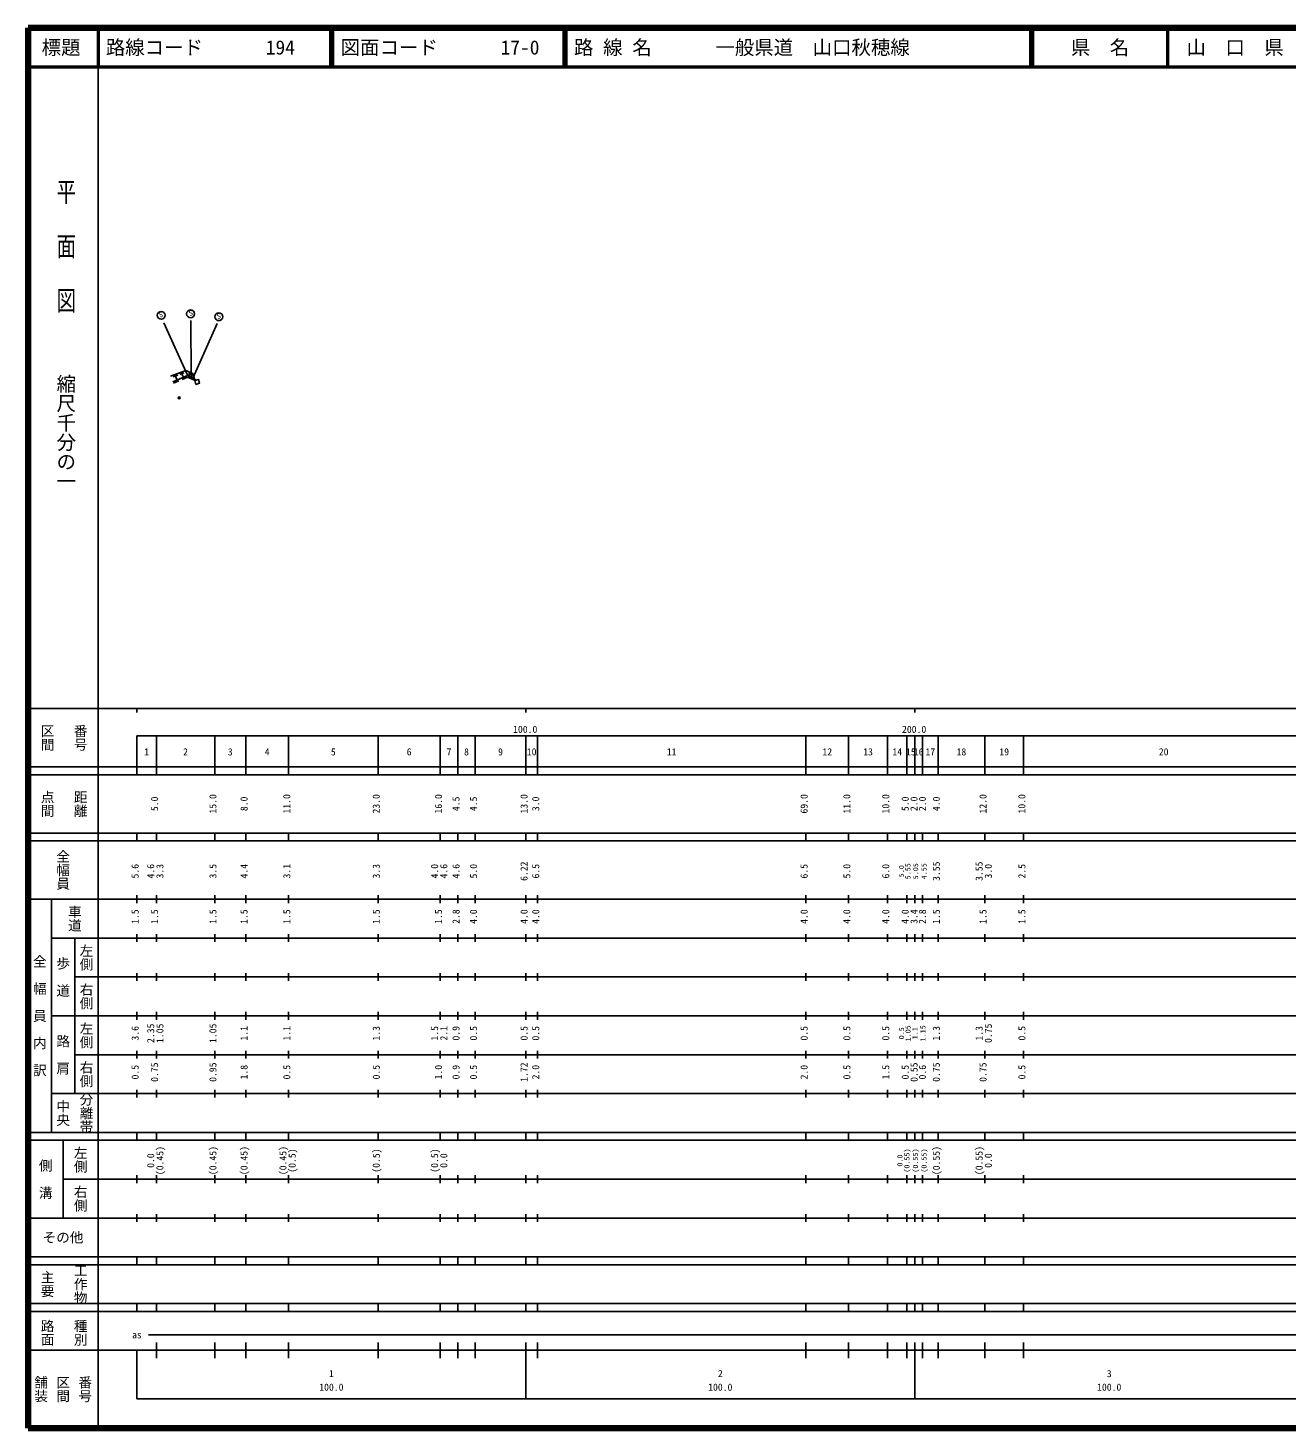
# Model space of a CAD drawing. Units: millimetres on the paper, with parts at other scales. Extents: x 40 to 680, y 20 to 380.
# Drawn here: x 40 to 363.7, y 20 to 380 of the extents above; entities that cross this region are included whole.
import ezdxf
from ezdxf.enums import TextEntityAlignment as Align

# ---------------------------------------------------------------- set-up
doc = ezdxf.new("R2010")
doc.units = ezdxf.units.MM
doc.header["$PDMODE"] = 32
doc.header["$PDSIZE"] = 0.5
for name, color, linetype, lineweight in [('M-BGD', 7, 'Continuous', 25), ('M-STR-STRC', 7, 'Continuous', 25), ('M-TTL', 2, 'Continuous', 140), ('M-TTL-BAND', 7, 'Continuous', 25), ('M-TTL-LINE', 7, 'Continuous', 50)]:
    doc.layers.add(name, color=color, linetype=linetype, lineweight=lineweight)
doc.layers.add('M-OTRS', color=6, linetype='Continuous')
doc.layers.add('M-TTL-TXT', color=7, linetype='Continuous')
doc.styles.add('@ＭＳ ゴシック', font='')
doc.styles.add('ＭＳ ゴシック', font='')
doc.styles.get('@ＭＳ ゴシック').set_extended_font_data('@MS Gothic')
doc.styles.get('ＭＳ ゴシック').set_extended_font_data('MS Gothic')

msp = doc.modelspace()

# ---------------------------------------------------------------- linework, layer by layer
at = {"layer": 'M-BGD'}
for p, q in [((80.544, 291.937), (76.671, 290.506)), ((82.242, 291.225), (80.544, 291.937)), ((81.027, 290.653), (77.251, 289.023)), ((77.268, 290.514), (78.423, 290.94)), ((77.354, 290.283), (78.508, 290.709)), ((78.755, 289.236), (77.397, 288.65)), ((77.931, 290.496), (78.272, 289.572)), ((78.935, 291.13), (80.003, 291.524)), ((79.014, 290.916), (80.082, 291.311)), ((79.548, 291.113), (79.863, 290.26)), ((81.031, 290.219), (79.673, 289.633)), ((82.646, 289.981), (81.027, 290.653)), ((82.809, 289.48), (81.031, 290.219)), ((81.248, 291.351), (82.055, 291.008)), ((81.316, 291.512), (82.123, 291.17)), ((81.651, 291.18), (81.377, 290.534)), ((82.863, 289.316), (82.242, 291.225))]:
    msp.add_line(p, q, dxfattribs=at)
msp.add_lwpolyline([(82.863, 289.316), (83.814, 289.625), (84.123, 288.674), (83.172, 288.365)], close=True, dxfattribs=at)
for centre in [(82.266, 290.97), (82.513, 290.21), (82.732, 289.536)]:
    msp.add_arc(centre, 0.256, 300.70294, 95.34218, dxfattribs=at)
at = {"layer": 'M-OTRS'}
msp.add_point((78.877, 284.868), dxfattribs=at)
at = {"layer": 'M-STR-STRC'}
for p, q in [((74.904, 304.211), (80.999, 290.728)), ((81.911, 290.415), (81.856, 304.754)), ((82.507, 290.129), (88.645, 303.993))]:
    msp.add_line(p, q, dxfattribs=at)
for centre in [(74.248, 306.118), (81.8, 306.501), (89.051, 305.749)]:
    msp.add_circle(centre, 1.006, dxfattribs=at)
at = {"layer": 'M-TTL'}
for p, q in [((40, 380), (40, 20)), ((680, 380), (40, 380)), ((40, 20), (680, 20))]:
    msp.add_line(p, q, dxfattribs=at)
at = {"layer": 'M-TTL-BAND'}
for p, q in [((58, 370), (58, 20)), ((40, 205), (579, 205)), ((68, 205), (68, 204)), ((168, 205), (168, 204)), ((268, 205), (268, 204)), ((68, 198), (579, 198)), ((68, 198), (68, 188)), ((73, 188), (73, 198)), ((88, 188), (88, 198)), ((96, 188), (96, 198)), ((107, 188), (107, 198)), ((130, 188), (130, 198)), ((146, 188), (146, 198)), ((150.5, 188), (150.5, 198)), ((155, 188), (155, 198)), ((168, 188), (168, 198)), ((171, 188), (171, 198)), ((240, 188), (240, 198)), ((251, 188), (251, 198)), ((261, 188), (261, 198)), ((266, 188), (266, 198)), ((268, 188), (268, 198)), ((270, 188), (270, 198)), ((274, 188), (274, 198)), ((286, 188), (286, 198)), ((296, 188), (296, 198)), ((40, 190), (579, 190)), ((40, 188), (579, 188)), ((40, 173), (579, 173)), ((68, 171), (68, 173)), ((73, 171), (73, 173)), ((88, 171), (88, 173)), ((96, 171), (96, 173)), ((107, 171), (107, 173)), ((130, 171), (130, 173)), ((146, 171), (146, 173)), ((150.5, 171), (150.5, 173)), ((155, 171), (155, 173)), ((168, 171), (168, 173)), ((171, 171), (171, 173)), ((240, 171), (240, 173)), ((251, 171), (251, 173)), ((261, 171), (261, 173)), ((266, 171), (266, 173)), ((268, 171), (268, 173)), ((270, 171), (270, 173)), ((274, 171), (274, 173)), ((286, 171), (286, 173)), ((296, 171), (296, 173)), ((40, 171), (579, 171)), ((40, 156), (579, 156)), ((46, 96), (46, 156)), ((68, 155), (68, 157)), ((73, 155), (73, 157)), ((88, 155), (88, 157)), ((96, 155), (96, 157)), ((107, 155), (107, 157)), ((130, 155), (130, 157)), ((146, 155), (146, 157)), ((150.5, 155), (150.5, 157)), ((155, 155), (155, 157)), ((168, 155), (168, 157)), ((171, 155), (171, 157)), ((240, 155), (240, 157)), ((251, 155), (251, 157)), ((261, 155), (261, 157)), ((266, 155), (266, 157)), ((268, 155), (268, 157)), ((270, 155), (270, 157)), ((274, 155), (274, 157)), ((286, 155), (286, 157)), ((296, 155), (296, 157)), ((46, 146), (579, 146)), ((52, 146), (52, 106)), ((68, 145), (68, 147)), ((73, 145), (73, 147)), ((88, 145), (88, 147)), ((96, 145), (96, 147)), ((107, 145), (107, 147)), ((130, 145), (130, 147)), ((146, 145), (146, 147)), ((150.5, 145), (150.5, 147)), ((155, 145), (155, 147)), ((168, 145), (168, 147)), ((171, 145), (171, 147)), ((240, 145), (240, 147)), ((251, 145), (251, 147)), ((261, 145), (261, 147)), ((266, 145), (266, 147)), ((268, 145), (268, 147)), ((270, 145), (270, 147)), ((274, 145), (274, 147)), ((286, 145), (286, 147)), ((296, 145), (296, 147)), ((68, 135), (68, 137)), ((73, 135), (73, 137)), ((88, 135), (88, 137)), ((96, 135), (96, 137)), ((107, 135), (107, 137)), ((130, 135), (130, 137)), ((146, 135), (146, 137)), ((150.5, 135), (150.5, 137)), ((155, 135), (155, 137)), ((168, 135), (168, 137)), ((171, 135), (171, 137)), ((240, 135), (240, 137)), ((251, 135), (251, 137)), ((261, 135), (261, 137)), ((266, 135), (266, 137)), ((268, 135), (268, 137)), ((270, 135), (270, 137)), ((274, 135), (274, 137)), ((286, 135), (286, 137)), ((296, 135), (296, 137)), ((52, 136), (579, 136)), ((46, 126), (579, 126)), ((68, 125), (68, 127)), ((73, 125), (73, 127)), ((88, 125), (88, 127)), ((96, 125), (96, 127)), ((107, 125), (107, 127)), ((130, 125), (130, 127)), ((146, 125), (146, 127)), ((150.5, 125), (150.5, 127)), ((155, 125), (155, 127)), ((168, 125), (168, 127)), ((171, 125), (171, 127)), ((240, 125), (240, 127)), ((251, 125), (251, 127)), ((261, 125), (261, 127)), ((266, 125), (266, 127)), ((268, 125), (268, 127)), ((270, 125), (270, 127)), ((274, 125), (274, 127)), ((286, 125), (286, 127)), ((296, 125), (296, 127)), ((52, 116), (579, 116)), ((68, 115), (68, 117)), ((73, 115), (73, 117)), ((88, 115), (88, 117)), ((96, 115), (96, 117)), ((107, 115), (107, 117)), ((130, 115), (130, 117)), ((146, 115), (146, 117)), ((150.5, 115), (150.5, 117)), ((155, 115), (155, 117)), ((168, 115), (168, 117)), ((171, 115), (171, 117)), ((240, 115), (240, 117)), ((251, 115), (251, 117)), ((261, 115), (261, 117)), ((266, 115), (266, 117)), ((268, 115), (268, 117)), ((270, 115), (270, 117)), ((274, 115), (274, 117)), ((286, 115), (286, 117)), ((296, 115), (296, 117)), ((46, 106), (579, 106)), ((68, 105), (68, 107)), ((73, 105), (73, 107)), ((88, 105), (88, 107)), ((96, 105), (96, 107)), ((107, 105), (107, 107)), ((130, 105), (130, 107)), ((146, 105), (146, 107)), ((150.5, 105), (150.5, 107)), ((155, 105), (155, 107)), ((168, 105), (168, 107)), ((171, 105), (171, 107)), ((240, 105), (240, 107)), ((251, 105), (251, 107)), ((261, 105), (261, 107)), ((266, 105), (266, 107)), ((268, 105), (268, 107)), ((270, 105), (270, 107)), ((274, 105), (274, 107)), ((286, 105), (286, 107)), ((296, 105), (296, 107)), ((40, 96), (579, 96)), ((40, 94), (579, 94)), ((49, 94), (49, 74)), ((68, 94), (68, 96)), ((73, 94), (73, 96)), ((88, 94), (88, 96)), ((96, 94), (96, 96)), ((107, 94), (107, 96)), ((130, 94), (130, 96)), ((146, 94), (146, 96)), ((150.5, 94), (150.5, 96)), ((155, 94), (155, 96)), ((168, 94), (168, 96)), ((171, 94), (171, 96)), ((240, 94), (240, 96)), ((251, 94), (251, 96)), ((261, 94), (261, 96)), ((266, 94), (266, 96)), ((268, 94), (268, 96)), ((270, 94), (270, 96)), ((274, 94), (274, 96)), ((286, 94), (286, 96)), ((296, 94), (296, 96)), ((49, 84), (579, 84)), ((68, 83), (68, 85)), ((73, 83), (73, 85)), ((88, 83), (88, 85)), ((96, 83), (96, 85)), ((107, 83), (107, 85)), ((130, 83), (130, 85)), ((146, 83), (146, 85)), ((150.5, 83), (150.5, 85)), ((155, 83), (155, 85)), ((168, 83), (168, 85)), ((171, 83), (171, 85)), ((240, 83), (240, 85)), ((251, 83), (251, 85)), ((261, 83), (261, 85)), ((266, 83), (266, 85)), ((268, 83), (268, 85)), ((270, 83), (270, 85)), ((274, 83), (274, 85)), ((286, 83), (286, 85)), ((296, 83), (296, 85)), ((40, 74), (579, 74)), ((68, 73), (68, 75)), ((73, 73), (73, 75)), ((88, 73), (88, 75)), ((96, 73), (96, 75)), ((107, 73), (107, 75)), ((130, 73), (130, 75)), ((146, 73), (146, 75)), ((150.5, 73), (150.5, 75)), ((155, 73), (155, 75)), ((168, 73), (168, 75)), ((171, 73), (171, 75)), ((240, 73), (240, 75)), ((251, 73), (251, 75)), ((261, 73), (261, 75)), ((266, 73), (266, 75)), ((268, 73), (268, 75)), ((270, 73), (270, 75)), ((274, 73), (274, 75)), ((286, 73), (286, 75)), ((296, 73), (296, 75)), ((40, 64), (579, 64)), ((40, 62), (579, 62)), ((68, 62), (68, 64)), ((73, 62), (73, 64)), ((88, 62), (88, 64)), ((96, 62), (96, 64)), ((107, 62), (107, 64)), ((130, 62), (130, 64)), ((146, 62), (146, 64)), ((150.5, 62), (150.5, 64)), ((155, 62), (155, 64)), ((168, 62), (168, 64)), ((171, 62), (171, 64)), ((240, 62), (240, 64)), ((251, 62), (251, 64)), ((261, 62), (261, 64)), ((266, 62), (266, 64)), ((268, 62), (268, 64)), ((270, 62), (270, 64)), ((274, 62), (274, 64)), ((286, 62), (286, 64)), ((296, 62), (296, 64)), ((40, 52), (579, 52)), ((68, 50), (68, 52)), ((73, 50), (73, 52)), ((88, 50), (88, 52)), ((96, 50), (96, 52)), ((107, 50), (107, 52)), ((130, 50), (130, 52)), ((146, 50), (146, 52)), ((150.5, 50), (150.5, 52)), ((155, 50), (155, 52)), ((168, 50), (168, 52)), ((171, 50), (171, 52)), ((240, 50), (240, 52)), ((251, 50), (251, 52)), ((261, 50), (261, 52)), ((266, 50), (266, 52)), ((268, 50), (268, 52)), ((270, 50), (270, 52)), ((274, 50), (274, 52)), ((286, 50), (286, 52)), ((296, 50), (296, 52)), ((40, 50), (579, 50)), ((71, 44), (565, 44)), ((40, 40), (579, 40)), ((68, 40), (68, 27.5)), ((73, 38), (73, 42)), ((88, 38), (88, 42)), ((96, 38), (96, 42)), ((107, 38), (107, 42)), ((130, 38), (130, 42)), ((146, 38), (146, 42)), ((150.5, 38), (150.5, 42)), ((155, 38), (155, 42)), ((168, 27.5), (168, 42)), ((171, 38), (171, 42)), ((240, 38), (240, 42)), ((251, 38), (251, 42)), ((261, 38), (261, 42)), ((266, 38), (266, 42)), ((268, 27.5), (268, 42)), ((270, 38), (270, 42)), ((274, 38), (274, 42)), ((286, 38), (286, 42)), ((296, 38), (296, 42)), ((68, 27.5), (579, 27.5))]:
    msp.add_line(p, q, dxfattribs=at)
at = {"layer": 'M-TTL-LINE'}
for p, q in [((58, 380), (58, 370)), ((117.75, 380), (117.75, 370)), ((118.25, 380), (118.25, 370)), ((177.75, 380), (177.75, 370)), ((178.25, 380), (178.25, 370)), ((297.75, 380), (297.75, 370)), ((298.25, 380), (298.25, 370)), ((333, 380), (333, 370)), ((40, 370), (680, 370))]:
    msp.add_line(p, q, dxfattribs=at)

# ---------------------------------------------------------------- texts
at = {"layer": 'M-STR-STRC', "style": 'ＭＳ ゴシック'}
for p in [(74.478, 305.284), (82.173, 305.678), (89.339, 304.911)]:
    msp.add_text('S', height=1.32, rotation=17.116, dxfattribs=at).set_placement(p, align=Align.BOTTOM_CENTER)
at = {"layer": 'M-TTL-BAND', "style": '@ＭＳ ゴシック', "width": 1.4}
msp.add_text('平  面  図', height=3.666, rotation=270, dxfattribs=at).set_placement((49.777, 306.475), align=Align.MIDDLE_RIGHT)
at = {"layer": 'M-TTL-BAND', "style": '@ＭＳ ゴシック'}
msp.add_text('縮尺千分の一', height=3.666, rotation=270, dxfattribs=at).set_placement((49.777, 261.03), align=Align.MIDDLE_RIGHT)
for s, p in [('区間', (45, 197.5)), ('番号', (53.5, 197.5)), ('点間', (45, 180.5)), ('距離', (53.5, 180.5)), ('全幅員', (49, 163.5)), ('車道', (52, 151)), ('左側', (55, 141)), ('全\u3000幅\u3000員\u3000内\u3000訳', (43, 126)), ('歩\u3000道', (49, 136)), ('右側', (55, 131)), ('左側', (55, 121)), ('路\u3000肩', (49, 116)), ('右側', (55, 111)), ('分離帯', (55, 101)), ('中央', (49, 101)), ('左側', (53.5, 89)), ('側\u3000溝', (44.5, 84)), ('右側', (53.5, 79)), ('工作物', (53.5, 57)), ('主要', (45, 57)), ('路面', (45, 44.5)), ('種別', (53.5, 44.5)), ('舗装', (43.333, 30)), ('区間', (49, 30)), ('番号', (54.667, 30))]:
    msp.add_text(s, height=2.566, rotation=270, dxfattribs=at).set_placement(p, align=Align.MIDDLE_CENTER)
at = {"layer": 'M-TTL-BAND', "style": 'ＭＳ ゴシック'}
for s, p in [('100.0', (167.844, 198.195)), ('200.0', (267.844, 198.195)), ('1', (70.5, 192.405)), ('2', (80.5, 192.405)), ('3', (92, 192.405)), ('4', (101.5, 192.405)), ('5', (118.5, 192.405)), ('6', (138, 192.405)), ('7', (148.25, 192.405)), ('8', (152.75, 192.405)), ('9', (161.5, 192.405)), ('10', (169.5, 192.405)), ('11', (205.5, 192.405)), ('12', (245.5, 192.405)), ('13', (256, 192.405)), ('14', (263.5, 192.405)), ('15', (267, 192.405)), ('16', (269, 192.405)), ('17', (272, 192.405)), ('18', (280, 192.405)), ('19', (291, 192.405)), ('20', (332, 192.405)), ('as', (68, 42.5)), ('1', (118, 32.523)), ('2', (218, 32.523)), ('3', (318, 32.523)), ('100.0', (118, 29.033)), ('100.0', (218, 29.033)), ('100.0', (318, 29.033))]:
    msp.add_text(s, height=1.833, dxfattribs=at).set_placement(p, align=Align.BOTTOM_CENTER)
for s, p in [('5.0', (74, 180.5)), ('15.0', (89, 180.5)), ('8.0', (97, 180.5)), ('11.0', (108, 180.5)), ('23.0', (131, 180.5)), ('16.0', (147, 180.5)), ('4.5', (151.5, 180.5)), ('4.5', (156, 180.5)), ('13.0', (169, 180.5)), ('3.0', (172, 180.5)), ('69.0', (241, 180.5)), ('11.0', (252, 180.5)), ('10.0', (262, 180.5)), ('5.0', (267, 180.5)), ('2.0', (269.259, 180.5)), ('2.0', (271.425, 180.5)), ('4.0', (275, 180.5)), ('12.0', (287, 180.5)), ('10.0', (297, 180.5)), ('5.6', (69, 163.174)), ('4.6', (73, 163.174)), ('3.3', (75.37, 163.174)), ('3.5', (89, 163.174)), ('4.4', (97, 163.174)), ('3.1', (108, 163.174)), ('3.3', (131, 163.174)), ('4.0', (146, 163.174)), ('4.6', (148.37, 163.174)), ('4.6', (151.5, 163.174)), ('5.0', (156, 163.174)), ('6.22', (169, 163.174)), ('6.5', (172, 163.174)), ('6.5', (241, 163.174)), ('5.0', (252, 163.174)), ('6.0', (262, 163.174)), ('3.55', (275, 163.174)), ('3.55', (286, 163.174)), ('3.0', (288.37, 163.174)), ('2.5', (297, 163.174)), ('1.5', (69, 151.5)), ('1.5', (74, 151.5)), ('1.5', (89, 151.5)), ('1.5', (97, 151.5)), ('1.5', (108, 151.5)), ('1.5', (131, 151.5)), ('1.5', (147, 151.5)), ('2.8', (151.5, 151.5)), ('4.0', (156, 151.5)), ('4.0', (169, 151.5)), ('4.0', (172, 151.5)), ('4.0', (241, 151.5)), ('4.0', (252, 151.5)), ('4.0', (262, 151.5)), ('4.0', (267, 151.5)), ('3.4', (269.259, 151.5)), ('2.8', (271.425, 151.5)), ('1.5', (275, 151.5)), ('1.5', (287, 151.5)), ('1.5', (297, 151.5)), ('3.6', (69, 121.5)), ('2.35', (73, 121.5)), ('1.05', (75.37, 121.5)), ('1.05', (89, 121.5)), ('1.1', (97, 121.5)), ('1.1', (108, 121.5)), ('1.3', (131, 121.5)), ('1.5', (146, 121.5)), ('2.1', (148.37, 121.5)), ('0.9', (151.5, 121.5)), ('0.5', (156, 121.5)), ('0.5', (169, 121.5)), ('0.5', (172, 121.5)), ('0.5', (241, 121.5)), ('0.5', (252, 121.5)), ('0.5', (262, 121.5)), ('1.3', (275, 121.5)), ('1.3', (286, 121.5)), ('0.75', (288.37, 121.5)), ('0.5', (297, 121.5)), ('0.5', (69, 111.5)), ('0.75', (74, 111.5)), ('0.95', (89, 111.5)), ('1.8', (97, 111.5)), ('0.5', (108, 111.5)), ('0.5', (131, 111.5)), ('1.0', (147, 111.5)), ('0.9', (151.5, 111.5)), ('0.5', (156, 111.5)), ('1.72', (169, 111.5)), ('2.0', (172, 111.5)), ('2.0', (241, 111.5)), ('0.5', (252, 111.5)), ('1.5', (262, 111.5)), ('0.5', (267, 111.5)), ('0.55', (269.283, 111.5)), ('0.6', (271.425, 111.5)), ('0.75', (275, 111.5)), ('0.75', (287, 111.5)), ('0.5', (297, 111.5)), ('0.0', (73, 88.764)), ('(0.45)', (75.37, 88.764)), ('(0.45)', (89, 88.764)), ('(0.45)', (97, 88.764)), ('(0.45)', (107, 88.764)), ('(0.5)', (109.37, 88.764)), ('(0.5)', (131, 88.764)), ('(0.5)', (146, 88.764)), ('0.0', (148.37, 88.764)), ('(0.55)', (275, 88.764)), ('(0.55)', (286, 88.764)), ('0.0', (288.37, 88.764))]:
    msp.add_text(s, height=1.833, rotation=90, dxfattribs=at).set_placement(p, align=Align.BOTTOM_CENTER)
at = {"layer": 'M-TTL-BAND', "style": 'ＭＳ ゴシック', "width": 1.1}
for s, p in [('5.0', (265.608, 163.174)), ('5.55', (267.296, 163.174)), ('5.05', (269.274, 163.174)), ('4.55', (271.425, 163.174)), ('0.5', (265.639, 121.5)), ('1.05', (267.306, 121.5)), ('1.1', (269.094, 121.5)), ('1.15', (271.145, 121.5)), ('0.0', (265.236, 88.764)), ('(0.55)', (267.034, 88.764)), ('(0.55)', (269.219, 88.764)), ('(0.55)', (271.425, 88.764))]:
    msp.add_text(s, height=1.32, rotation=90, dxfattribs=at).set_placement(p, align=Align.BOTTOM_CENTER)
at = {"layer": 'M-TTL-BAND', "style": 'ＭＳ ゴシック'}
msp.add_text('その他', height=2.566, dxfattribs=at).set_placement((49, 69), align=Align.MIDDLE_CENTER)
at = {"layer": 'M-TTL-TXT', "style": 'ＭＳ ゴシック'}
for s, p in [('標題', (48.5, 375)), ('県\u3000名', (315.625, 375)), ('山\u3000口\u3000県', (350.375, 375))]:
    msp.add_text(s, height=3.666, dxfattribs=at).set_placement(p, align=Align.MIDDLE_CENTER)
for s, p in [('路線コード', (60, 375)), ('194', (101.142, 375)), ('図面コード', (120.38, 375)), ('17-0', (161.521, 375)), ('路 線 名', (180.38, 375)), ('一般県道\u3000山口秋穂線', (216.734, 375))]:
    msp.add_text(s, height=3.666, dxfattribs=at).set_placement(p, align=Align.MIDDLE_LEFT)

doc.saveas('drawing.dxf')
